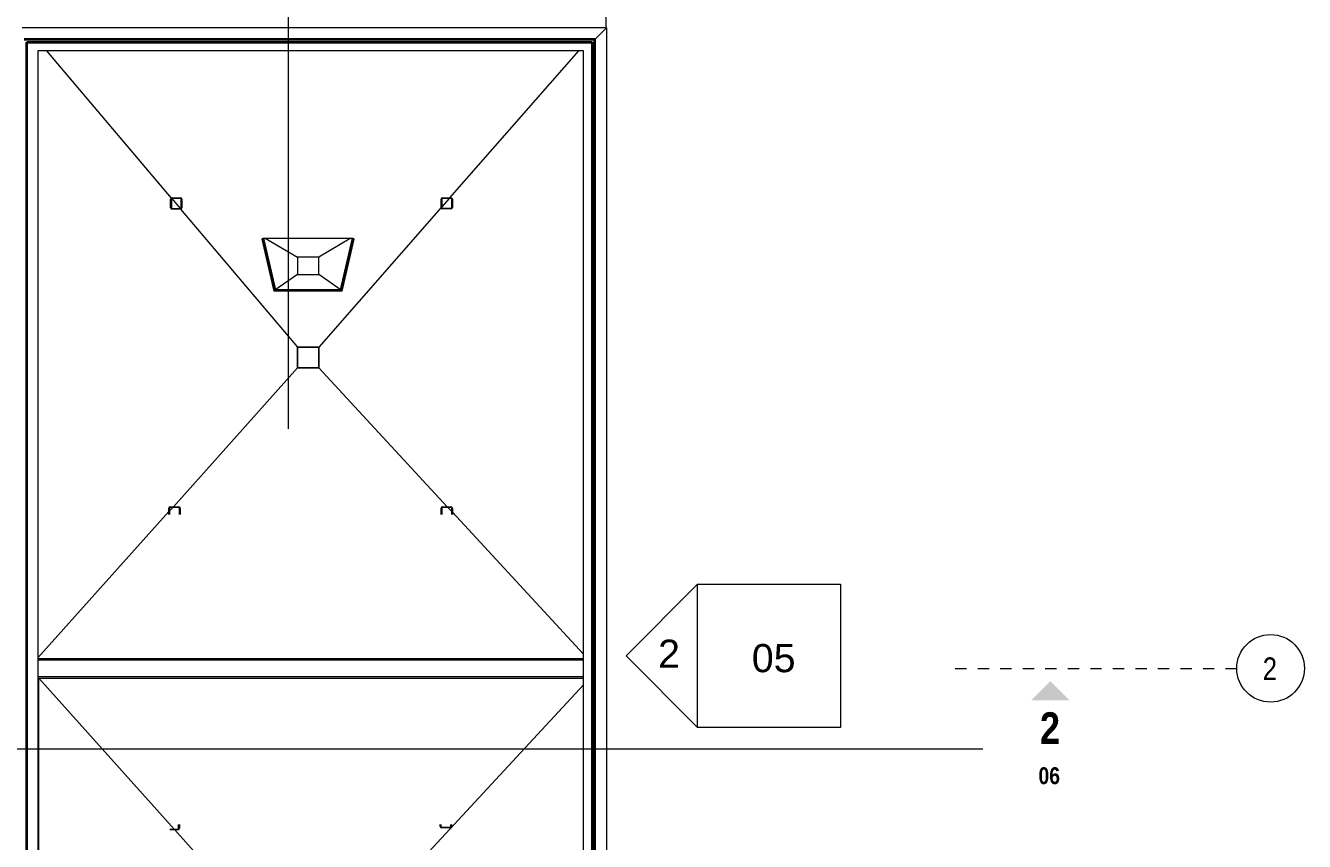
# Model space of a CAD drawing. Header units: metres. Extents: x -3 to 175, y -5 to 18.
# Drawn here: x 83.2 to 94.55, y 5.11 to 12.35 of the extents above; entities that cross this region are included whole.
import ezdxf

# ---------------------------------------------------------------- set-up
doc = ezdxf.new("R2010")
doc.units = ezdxf.units.M
doc.linetypes.add('Grid Line', pattern=[0.022225, 0.0127, -0.003175, 0.003175, -0.003175])
for name, color, linetype, lineweight in [('A-FLOR', 7, 'Continuous', 9), ('A-GENM', 7, 'Continuous', 9), ('A-WALL', 7, 'Continuous', 9), ('G-ANNO-SYMB', 7, 'Continuous', 9), ('I-WALL', 7, 'Continuous', 9), ('S-COLS', 7, 'Continuous', 9), ('S-GRID', 7, 'Continuous', 9), ('S-GRID-IDEN', 7, 'Continuous', 9)]:
    doc.layers.add(name, color=color, linetype=linetype, lineweight=lineweight)
doc.styles.add('Arial', font='arial.ttf', dxfattribs={"height": 0.25})
doc.styles.add('Saira Condensed', font='SairaCondensed-Regular.ttf', dxfattribs={"height": 0.2})
doc.styles.add('Saira Condensed_B', font='', dxfattribs={"height": 0.15})
doc.styles.add('Saira Condensed_B_1', font='', dxfattribs={"height": 0.28})
doc.styles.get('Saira Condensed_B').set_extended_font_data('Saira Condensed', bold=True)
doc.styles.get('Saira Condensed_B_1').set_extended_font_data('Saira Condensed', bold=True)

# ---------------------------------------------------------------- blocks, each defined once
blk = doc.blocks.new('M_Estanque Alimentación-2 - M_Estanque Alimentación-2-3172306-N-Cubierta 01')
at = {"layer": 'A-GENM'}
for p, q in [((-2.684, 2.429), (-2.684, -2.415)), ((-2.674, -2.406), (-2.674, 2.429)), ((-0.092, 0.094), (-2.615, 2.429)), ((1.414, 1.252), (2.732, 2.407)), ((0.092, 0.094), (1.319, 1.169)), ((1.323, 1.172), (1.408, 1.247)), ((0.092, 0.094), (-0.092, 0.094)), ((-0.092, 0.094), (-0.092, -0.094)), ((-0.092, 0.094), (0.092, 0.094)), ((-0.092, -0.094), (-0.092, 0.094)), ((0.092, -0.094), (0.092, 0.094)), ((0.092, 0.094), (0.092, -0.094)), ((-1.328, -1.2), (-0.092, -0.094)), ((-0.092, -0.094), (0.092, -0.094)), ((0.092, -0.094), (-0.092, -0.094)), ((0.092, -0.094), (1.331, -1.143)), ((-2.674, -2.406), (-1.334, -1.206)), ((1.338, -1.149), (1.409, -1.21)), ((1.415, -1.215), (2.732, -2.331)), ((2.732, -2.406), (-2.674, -2.406))]:
    blk.add_line(p, q, dxfattribs=at)
blk = doc.blocks.new('M_Estanque Alimentación-3 - M_Estanque Alimentación-3-2957581-N-Cubierta 01')
at = {"layer": 'A-GENM'}
for p, q in [((-2.684, 2.4), (-2.684, -2.445)), ((-2.674, -2.445), (-2.674, 2.4)), ((-1.368, 1.236), (-2.667, 2.4)), ((2.723, 2.324), (1.416, 1.216)), ((-1.33, 1.202), (-1.361, 1.23)), ((-0.092, 0.094), (-1.324, 1.197)), ((1.411, 1.212), (1.324, 1.138)), ((1.318, 1.133), (0.092, 0.094)), ((0.59, 0.303), (1.052, 0.41)), ((0.598, 0.295), (1.052, 0.4)), ((0.6, 0.293), (1.06, 0.4)), ((1.06, 0.398), (0.601, 0.291)), ((1.06, 0.383), (0.891, 0.094)), ((1.052, 0.41), (1.052, 0.4)), ((1.06, 0.41), (1.052, 0.41)), ((1.052, 0.4), (1.06, 0.4)), ((1.06, 0.4), (1.06, -0.396)), ((0.59, -0.3), (0.59, 0.303)), ((0.598, -0.293), (0.598, 0.295)), ((0.737, 0.094), (0.598, 0.295)), ((0.6, -0.29), (0.6, 0.293)), ((0.601, 0.291), (0.6, 0.293)), ((0.601, 0.291), (0.601, -0.288)), ((-0.092, 0.094), (-0.092, -0.094)), ((0.092, 0.094), (-0.092, 0.094)), ((-0.092, -0.094), (-0.092, 0.094)), ((-0.092, 0.094), (0.092, 0.094)), ((0.092, -0.094), (0.092, 0.094)), ((0.092, 0.094), (0.092, -0.094)), ((0.737, 0.094), (0.737, -0.094)), ((0.891, 0.094), (0.737, 0.094)), ((0.737, 0.094), (0.737, -0.094)), ((0.891, 0.094), (0.737, 0.094)), ((0.891, -0.094), (0.891, 0.094)), ((0.891, -0.094), (0.891, 0.094)), ((-1.324, -1.234), (-0.092, -0.094)), ((-0.092, -0.094), (0.092, -0.094)), ((0.092, -0.094), (-0.092, -0.094)), ((1.332, -1.18), (0.092, -0.094)), ((0.598, -0.293), (0.737, -0.094)), ((0.737, -0.094), (0.891, -0.094)), ((0.737, -0.094), (0.891, -0.094)), ((1.06, -0.379), (0.891, -0.094)), ((1.052, -0.406), (0.59, -0.3)), ((1.052, -0.396), (0.598, -0.293)), ((0.6, -0.29), (0.601, -0.288)), ((1.06, -0.396), (0.6, -0.29)), ((0.601, -0.288), (1.06, -0.394)), ((1.06, -0.396), (1.052, -0.396)), ((1.052, -0.396), (1.052, -0.406)), ((1.052, -0.406), (1.06, -0.406)), ((-1.367, -1.274), (-1.33, -1.24)), ((1.413, -1.251), (1.339, -1.186)), ((-2.632, -2.445), (-1.374, -1.28)), ((2.723, -2.399), (1.419, -1.256))]:
    blk.add_line(p, q, dxfattribs=at)
blk = doc.blocks.new('FCA_N_Columna de acero - 100x100mm-2958316-N-Cubierta 01')
at = {"layer": 'S-COLS'}
for p, q in [((-0.05, -0.018), (-0.05, 0.038)), ((-0.044, 0.038), (-0.044, -0.018)), ((-0.038, 0.05), (0.038, 0.05)), ((0.038, 0.044), (-0.038, 0.044)), ((0.044, -0.018), (0.044, 0.038)), ((0.05, 0.038), (0.05, -0.018))]:
    blk.add_line(p, q, dxfattribs=at)
for centre, radius, start, end in [((-0.038, 0.038), 0.012, 90, 180), ((-0.038, 0.038), 0.006, 90, 180), ((0.038, 0.038), 0.012, 360, 90), ((0.038, 0.038), 0.006, 360, 90)]:
    blk.add_arc(centre, radius, start, end, dxfattribs=at)
blk = doc.blocks.new('FCA_N_Columna de acero - 100x100mm-V176-N-Cubierta 01')
at = {"layer": 'S-COLS'}
for p, q in [((-0.05, -0.019), (-0.05, 0.038)), ((-0.044, 0.038), (-0.044, -0.019)), ((-0.038, 0.05), (0.038, 0.05)), ((0.038, 0.044), (-0.038, 0.044)), ((0.044, -0.019), (0.044, 0.038)), ((0.05, 0.038), (0.05, -0.019))]:
    blk.add_line(p, q, dxfattribs=at)
for centre, radius, start, end in [((-0.038, 0.038), 0.012, 90, 180), ((-0.038, 0.038), 0.006, 90, 180), ((0.038, 0.038), 0.012, 360, 90), ((0.038, 0.038), 0.006, 360, 90)]:
    blk.add_arc(centre, radius, start, end, dxfattribs=at)
blk = doc.blocks.new('FCA_N_Columna de acero - 100x100mm-V177-N-Cubierta 01')
at = {"layer": 'S-COLS'}
for p, q in [((-0.05, -0.038), (-0.05, 0.038)), ((-0.044, 0.038), (-0.044, -0.038)), ((-0.038, 0.05), (0.038, 0.05)), ((0.038, 0.044), (-0.038, 0.044)), ((0.044, -0.038), (0.044, 0.038)), ((0.05, 0.038), (0.05, -0.038)), ((-0.038, -0.044), (0.038, -0.044)), ((0.038, -0.05), (-0.038, -0.05))]:
    blk.add_line(p, q, dxfattribs=at)
for centre, radius, start, end in [((-0.038, 0.038), 0.012, 90, 180), ((-0.038, 0.038), 0.006, 90, 180), ((0.038, 0.038), 0.012, 360, 90), ((0.038, 0.038), 0.006, 360, 90), ((-0.038, -0.038), 0.012, 180, 270), ((-0.038, -0.038), 0.006, 180, 270), ((0.038, -0.038), 0.012, 270, 360), ((0.038, -0.038), 0.006, 270, 360)]:
    blk.add_arc(centre, radius, start, end, dxfattribs=at)
blk = doc.blocks.new('FCA_N_Columna de acero - 100x100mm-V178-N-Cubierta 01')
at = {"layer": 'S-COLS'}
for p, q in [((-0.033, -0.044), (0.038, -0.044)), ((0.038, -0.05), (-0.033, -0.05)), ((0.044, -0.038), (0.044, -0.004)), ((0.05, -0.004), (0.05, -0.038))]:
    blk.add_line(p, q, dxfattribs=at)
for radius in [0.012, 0.006]:
    blk.add_arc((0.038, -0.038), radius, 270, 360, dxfattribs=at)
blk = doc.blocks.new('FCA_N_Columna de acero - 100x100mm-V179-N-Cubierta 01')
at = {"layer": 'S-COLS'}
for p, q in [((-0.05, -0.038), (-0.05, -0.02)), ((-0.044, -0.02), (-0.044, -0.038)), ((-0.038, -0.044), (0.038, -0.044)), ((0.038, -0.05), (-0.038, -0.05)), ((0.044, -0.038), (0.044, -0.02)), ((0.05, -0.02), (0.05, -0.038))]:
    blk.add_line(p, q, dxfattribs=at)
for centre, radius, start, end in [((-0.038, -0.038), 0.012, 180, 270), ((-0.038, -0.038), 0.006, 180, 270), ((0.038, -0.038), 0.012, 270, 360), ((0.038, -0.038), 0.006, 270, 360)]:
    blk.add_arc(centre, radius, start, end, dxfattribs=at)
blk = doc.blocks.new('Grid - 3mm-1144979-N-Cubierta 01')
at = {"layer": 'S-GRID-IDEN', "color": 253, "true_color": 0xaaaaaa}
blk.add_circle((0, 0), 0.003, dxfattribs=at)
blk = doc.blocks.new('Section - Símbolo_Detalle_Plano-1146154-N-Cubierta 01')
at = {"layer": 'G-ANNO-SYMB', "true_color": 0x808080}
blk.add_hatch(color=8, dxfattribs=at).paths.add_polyline_path([(-0.0043, 0.0043), (-0.0077, 0.0043), (-0.006, 0.006)])
blk = doc.blocks.new('Elevation - Detail Number-1115207-N-Cubierta 01')
at = {"layer": 'G-ANNO-SYMB'}
for p, q in [((-0.00635, -0.00635), (-0.00635, 0.00635)), ((-0.00635, 0.00635), (0.00635, 0.00635)), ((0.00635, 0.00635), (0.00635, -0.00635)), ((0.00635, -0.00635), (-0.00635, -0.00635))]:
    blk.add_line(p, q, dxfattribs=at)
blk = doc.blocks.new('Elevation - Detail Number-1115155-N-Cubierta 01')
at = {"layer": 'G-ANNO-SYMB'}
for p, q in [((0, 0.00635), (-0.00635, 0)), ((0.00635, 0), (0, 0.00635)), ((-0.00635, 0), (0.00635, 0))]:
    blk.add_line(p, q, dxfattribs=at)

msp = doc.modelspace()

# ---------------------------------------------------------------- linework, layer by layer
at = {"layer": 'A-FLOR'}
msp.add_line((88.351, 12.33), (88.351, 13.303), dxfattribs=at)
at = {"layer": 'A-WALL'}
for p, q in [((88.356, 12.33), (83.167, 12.33)), ((88.251, 12.225), (88.356, 12.33)), ((88.356, 12.33), (88.356, 0.946))]:
    msp.add_line(p, q, dxfattribs=at)
at = {"layer": 'G-ANNO-SYMB', "lineweight": 18}
for p, q in [((85.53, 8.769), (85.53, 14.559)), ((81.32, 5.93), (91.696, 5.93))]:
    msp.add_line(p, q, dxfattribs=at)
at = {"layer": 'I-WALL', "lineweight": 35}
for p, q in [((88.251, 12.225), (83.184, 12.225)), ((83.209, 12.2), (88.226, 12.2)), ((83.209, 2.101), (83.209, 12.2)), ((88.226, 12.2), (88.226, 1.076)), ((88.251, 1.051), (88.251, 12.225))]:
    msp.add_line(p, q, dxfattribs=at)
at = {"layer": 'I-WALL'}
for p, q in [((88.151, 12.125), (83.306, 12.125)), ((83.306, 12.125), (83.306, 2.101)), ((88.151, 1.151), (88.151, 12.125)), ((83.306, 6.718), (88.151, 6.718)), ((88.151, 6.568), (83.306, 6.568))]:
    msp.add_line(p, q, dxfattribs=at)
at = {"layer": 'S-GRID', "color": 254, "linetype": 'Grid Line', "true_color": 0xd4d4d4}
msp.add_line((91.451, 6.643), (93.951, 6.643), dxfattribs=at)

# ---------------------------------------------------------------- block references
at = {"layer": 'A-GENM'}
for name, p, rotation in [('M_Estanque Alimentación-3 - M_Estanque Alimentación-3-2957581-N-Cubierta 01', (85.706, 9.402), 90.00000000000011), ('M_Estanque Alimentación-2 - M_Estanque Alimentación-2-3172306-N-Cubierta 01', (85.721, 3.883), 270.0000000000002)]:
    msp.add_blockref(name, p, dxfattribs=dict(at, rotation=rotation))
at = {"layer": 'G-ANNO-SYMB', "xscale": 99.99999999999993, "yscale": 99.99999999999993, "zscale": 99.99999999999993, "rotation": 90.00000000000026}
msp.add_blockref('Elevation - Detail Number-1115155-N-Cubierta 01', (89.163, 6.754), dxfattribs=at)
at = {"layer": 'G-ANNO-SYMB', "xscale": 99.99999999999993, "yscale": 99.99999999999993, "zscale": 99.99999999999993}
msp.add_blockref('Elevation - Detail Number-1115207-N-Cubierta 01', (89.798, 6.754), dxfattribs=at)
at = {"layer": 'G-ANNO-SYMB', "color": 8, "lineweight": 18, "true_color": 0x808080, "extrusion": (0, 0, -1), "xscale": 99.99999999999993, "yscale": 99.99999999999993, "zscale": 99.99999999999993}
msp.add_blockref('Section - Símbolo_Detalle_Plano-1146154-N-Cubierta 01', (-91.696, 5.93), dxfattribs=at)
at = {"layer": 'S-COLS'}
for name, p in [('FCA_N_Columna de acero - 100x100mm-V177-N-Cubierta 01', (84.535, 10.77)), ('FCA_N_Columna de acero - 100x100mm-V177-N-Cubierta 01', (86.936, 10.771)), ('FCA_N_Columna de acero - 100x100mm-2958316-N-Cubierta 01', (84.519, 8.028)), ('FCA_N_Columna de acero - 100x100mm-V176-N-Cubierta 01', (86.936, 8.028)), ('FCA_N_Columna de acero - 100x100mm-V178-N-Cubierta 01', (84.512, 5.261)), ('FCA_N_Columna de acero - 100x100mm-V179-N-Cubierta 01', (86.929, 5.277))]:
    msp.add_blockref(name, p, dxfattribs=at)
at = {"layer": 'S-GRID-IDEN', "color": 253, "true_color": 0xaaaaaa, "xscale": 99.99999999999993, "yscale": 99.99999999999993, "zscale": 99.99999999999993, "rotation": 269.9999999999996}
msp.add_blockref('Grid - 3mm-1144979-N-Cubierta 01', (94.251, 6.643), dxfattribs=at)

# ---------------------------------------------------------------- texts
at = {"layer": 'G-ANNO-SYMB', "insert": (92.203, 6.253), "char_height": 0.28, "width": 0.22447, "attachment_point": 1, "style": 'Saira Condensed_B_1'}
msp.add_mtext('\\fSaira Condensed|b1|i0|c0|p2|;2', dxfattribs=at)
at = {"layer": 'G-ANNO-SYMB', "color": 8, "true_color": 0x808080, "insert": (92.19, 5.765), "char_height": 0.15, "width": 0.25654, "attachment_point": 1, "style": 'Saira Condensed_B', "bg_fill": 3, "box_fill_scale": 1.25, "bg_fill_color": 256, "bg_fill_true_color": 13158600, "bg_fill_transparency": 0}
msp.add_mtext('06', dxfattribs=at)
at = {"layer": 'S-GRID-IDEN', "color": 253, "true_color": 0xaaaaaa, "insert": (94.181, 6.74), "char_height": 0.2, "width": 0.16034, "attachment_point": 1, "style": 'Saira Condensed'}
msp.add_mtext('2', dxfattribs=at)

# ---------------------------------------------------------------- next in the draw order: texts
at = {"layer": 'G-ANNO-SYMB', "char_height": 0.25, "attachment_point": 1, "style": 'Arial', "bg_fill": 3, "box_fill_scale": 1.25, "bg_fill_color": 256, "bg_fill_true_color": 13158600, "bg_fill_transparency": 0}
for s, insert, width in [('2', (88.813, 6.898), 0.23249), ('05', (89.645, 6.859), 0.46498)]:
    msp.add_mtext(s, dxfattribs=dict(at, insert=insert, width=width))

doc.saveas('drawing.dxf')
